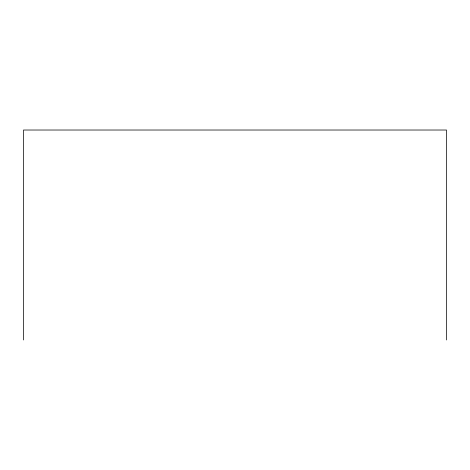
<?xml version="1.0" encoding="UTF-8"?>
<svg xmlns="http://www.w3.org/2000/svg" width="470" height="470" viewBox="0 0 470 470"><rect width="100%" height="100%" fill="white"/><g stroke="black" fill="none" stroke-linecap="round" stroke-linejoin="round"><path stroke-width="0.7" d="M446.5 339.98L446.5 130.02L23.5 130.02L23.5 339.98"/></g></svg>
